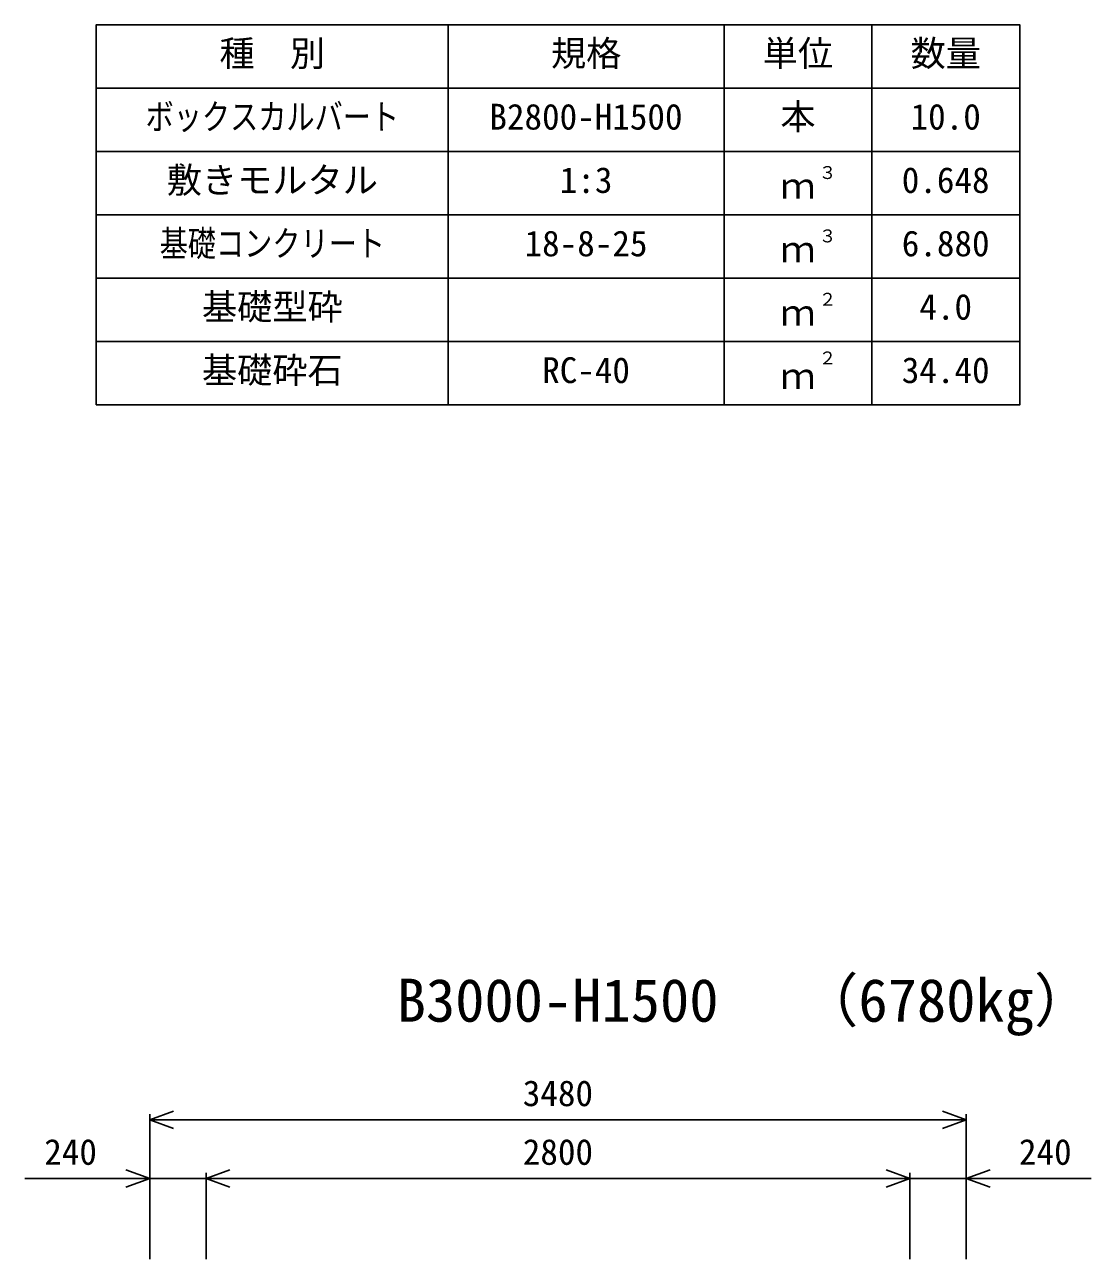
# Model space of a CAD drawing. Units: millimetres, scale not verified. Extents: x -100800 to 100800, y -35640 to 35640.
# Drawn here: x 4906 to 9452, y -8742 to -3481 of the extents above; entities that cross this region are included whole.
import ezdxf
from ezdxf.enums import TextEntityAlignment as Align

# ---------------------------------------------------------------- set-up
doc = ezdxf.new("R2010")
doc.units = ezdxf.units.MM
doc.header["$LTSCALE"] = 120
for name, color, linetype, lineweight in [('0-0_DIM', 7, 'Continuous', 25), ('0-3_HYO', 3, 'Continuous', 25), ('0-4_HYO2', 4, 'Continuous', 25), ('0-7_TXT', 7, 'Continuous', 25)]:
    doc.layers.add(name, color=color, linetype=linetype, lineweight=lineweight)
doc.styles.add('ＭＳ ゴシック', font='')
doc.styles.get('ＭＳ ゴシック').set_extended_font_data('MS Gothic')

msp = doc.modelspace()

# ---------------------------------------------------------------- linework, layer by layer
at = {"layer": '0-0_DIM'}
for p, q in [((5439.1, -8123.4), (5439.1, -8742)), ((5439.1, -8147.4), (8919.1, -8147.4)), ((8919.1, -8123.4), (8919.1, -8742)), ((4906.4, -8397.4), (5439.1, -8397.4)), ((5679.1, -8373.4), (5679.1, -8742)), ((8679.1, -8373.4), (8679.1, -8742)), ((9451.8, -8397.4), (8919.1, -8397.4))]:
    msp.add_line(p, q, dxfattribs=at)
for points in [[(5540.6, -8184.3), (5439.1, -8147.4), (5540.6, -8110.4)], [(8817.6, -8184.3), (8919.1, -8147.4), (8817.6, -8110.4)], [(5337.6, -8434.3), (5439.1, -8397.4), (5337.6, -8360.4)], [(5780.6, -8434.3), (5679.1, -8397.4), (5780.6, -8360.4)], [(8577.6, -8434.3), (8679.1, -8397.4), (8577.6, -8360.4)], [(9020.6, -8434.3), (8919.1, -8397.4), (9020.6, -8360.4)], [(5439.1, -8397.4), (5679.1, -8397.4), (8679.1, -8397.4), (8919.1, -8397.4)]]:
    msp.add_lwpolyline(points, dxfattribs=at)
at = {"layer": '0-3_HYO'}
for p, q in [((6711.6, -3481.4), (6711.6, -5101.4)), ((7886.6, -3481.4), (7886.6, -5101.4)), ((8516.6, -3481.4), (8516.6, -5101.4)), ((5211.6, -3751.4), (9146.6, -3751.4))]:
    msp.add_line(p, q, dxfattribs=at)
msp.add_lwpolyline([(5211.6, -5101.4), (9146.6, -5101.4), (9146.6, -3481.4), (5211.6, -3481.4)], close=True, dxfattribs=at)
at = {"layer": '0-4_HYO2'}
for p, q in [((5211.6, -4021.4), (9146.6, -4021.4)), ((5211.6, -4291.4), (9146.6, -4291.4)), ((5211.6, -4561.4), (9146.6, -4561.4)), ((5211.6, -4831.4), (9146.6, -4831.4))]:
    msp.add_line(p, q, dxfattribs=at)

# ---------------------------------------------------------------- texts
at = {"layer": '0-0_DIM', "style": 'ＭＳ ゴシック'}
for s, p in [('3480', (7029.1, -8122.4)), ('240', (4989.8, -8372.4)), ('2800', (7029.1, -8372.4)), ('240', (9143.4, -8372.4))]:
    msp.add_text(s, height=110, dxfattribs=at).set_placement(p, align=Align.BOTTOM_LEFT)
at = {"layer": '0-7_TXT', "style": 'ＭＳ ゴシック'}
for s, height, p in [('種\u3000別', 110, (5736.6, -3691.4)), ('規格', 110, (7149.1, -3691.4)), ('単位', 110, (8051.6, -3691.4)), ('数量', 110, (8681.6, -3691.4)), ('B2800-H1500', 110, (6886.6, -3961.4)), ('本', 110, (8126.6, -3961.4)), ('10.0', 110, (8681.6, -3961.4)), ('敷きモルタル', 110, (5511.6, -4231.4)), ('1:3', 110, (7186.6, -4231.4)), ('３', 55, (8290.5, -4155.5)), ('0.648', 110, (8644.1, -4231.4)), ('ｍ', 110, (8126.6, -4256.4)), ('18-8-25', 110, (7036.6, -4501.4)), ('３', 55, (8290.5, -4425.5)), ('6.880', 110, (8644.1, -4501.4)), ('ｍ', 110, (8126.6, -4526.4)), ('基礎型砕', 110, (5661.6, -4771.4)), ('２', 55, (8290.5, -4695.5)), ('ｍ', 110, (8126.6, -4796.4)), ('4.0', 110, (8719.1, -4771.4)), ('基礎砕石', 110, (5661.6, -5041.4)), ('２', 55, (8290.5, -4945.5)), ('RC-40', 110, (7111.6, -5041.4)), ('34.40', 110, (8644.1, -5041.4)), ('ｍ', 110, (8126.6, -5066.4)), ('（6780kg）', 183.3, (8209.3, -7784.7)), ('B3000-H1500', 183.3, (6491.6, -7784.7))]:
    msp.add_text(s, height=height, dxfattribs=at).set_placement(p, align=Align.BOTTOM_LEFT)
at = {"layer": '0-7_TXT', "style": 'ＭＳ ゴシック', "width": 0.8}
for s, p in [('ボックスカルバート', (5421.6, -3961.4)), ('基礎コンクリート', (5481.6, -4501.4))]:
    msp.add_text(s, height=110, dxfattribs=at).set_placement(p, align=Align.BOTTOM_LEFT)

doc.saveas('drawing.dxf')
